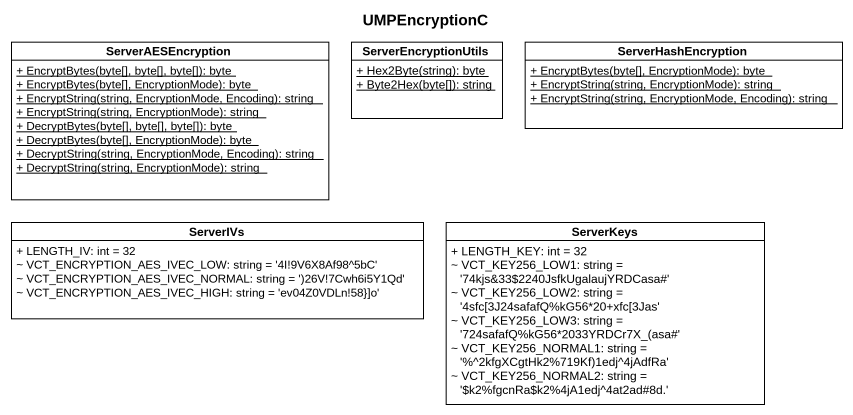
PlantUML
@startuml
title UMPEncryptionC
hide circle
hide empty members
skinparam classAttributeIconSize 0
class ServerAESEncryption {
  {static} + EncryptBytes(byte[], byte[], byte[]): byte
  {static} + EncryptBytes(byte[], EncryptionMode): byte
  {static} + EncryptString(string, EncryptionMode, Encoding): string
  {static} + EncryptString(string, EncryptionMode): string
  {static} + DecryptBytes(byte[], byte[], byte[]): byte
  {static} + DecryptBytes(byte[], EncryptionMode): byte
  {static} + DecryptString(string, EncryptionMode, Encoding): string
  {static} + DecryptString(string, EncryptionMode): string
}
class ServerEncryptionUtils {
  {static} + Hex2Byte(string): byte
  {static} + Byte2Hex(byte[]): string
}
class ServerHashEncryption {
  {static} + EncryptBytes(byte[], EncryptionMode): byte
  {static} + EncryptString(string, EncryptionMode): string
  {static} + EncryptString(string, EncryptionMode, Encoding): string
}
class ServerIVs {
  + LENGTH_IV: int = 32
  ~ VCT_ENCRYPTION_AES_IVEC_LOW: string = '4I!9V6X8Af98^5bC'
  ~ VCT_ENCRYPTION_AES_IVEC_NORMAL: string = ')26V!7Cwh6i5Y1Qd'
  ~ VCT_ENCRYPTION_AES_IVEC_HIGH: string = 'ev04Z0VDLn!58}]o'
}
class ServerKeys {
  + LENGTH_KEY: int = 32
  ~ VCT_KEY256_LOW1: string = '74kjs&33~$2240JsfkUgalaujYRDCasa#'
  ~ VCT_KEY256_LOW2: string = '4sfc[3J24safafQ%kG56*20+xfc[3Jas'
  {field} ~ VCT_KEY256_LOW3: string = '724safafQ%kG56*2033YRDCr7X_(asa#'
  ~ VCT_KEY256_NORMAL1: string = '%^2kfgXCgtHk2%719Kf)1edj^4jAdfRa'
  ~ VCT_KEY256_NORMAL2: string = '~$k2%fgcnRa~$k2%4jA1edj^4at2ad#8d.'
}
@enduml
